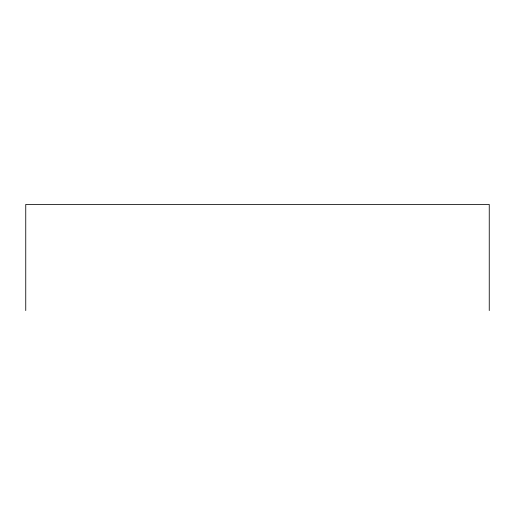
<?xml version="1.0" encoding="UTF-8"?>
<svg xmlns="http://www.w3.org/2000/svg" width="515" height="515" viewBox="0 0 515 515"><rect width="100%" height="100%" fill="white"/><g stroke="black" fill="none" stroke-linecap="round" stroke-linejoin="round"><path stroke-width="0.77" d="M489.25 310.558L489.25 204.442L25.75 204.442L25.75 310.558"/></g></svg>
